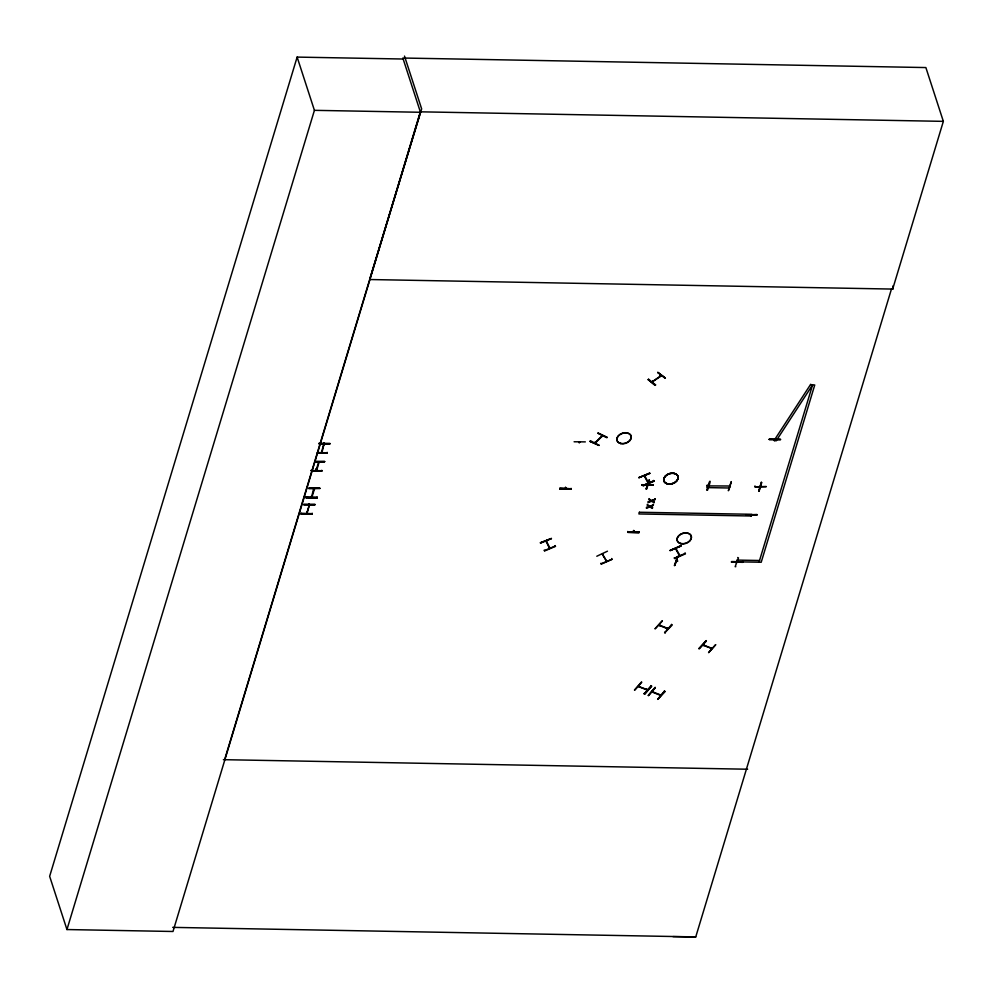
<?xml version="1.0" encoding="UTF-8"?>
<svg xmlns="http://www.w3.org/2000/svg" width="993" height="993" viewBox="0 0 993 993"><rect width="100%" height="100%" fill="white"/><g stroke="black" fill="none" stroke-linecap="round" stroke-linejoin="round"><path stroke-width="1.49" d="M306.688 512.078L307.06 513.555L309.344 504.096M313.651 489.028L314.322 489.537L314.26 487.848M322.067 452.51L321.496 452.684M323.867 444.827L324.413 444.752M566.159 487.786L565.34 488.618L565.514 487.129M566.084 487.873L565.898 488.482M579.974 442.009L579.167 442.853L579.949 441.935M633.348 531.938L633.435 530.51M634.006 531.255L633.832 530.51M737.029 561.604L737.725 560.76L737.6 561.541M751.552 515.094L750.807 515.913L751.602 515.007M761.308 485.614L760.551 486.297M774.937 440.532L774.317 440.681L774.677 439.738M775.061 439.924L774.577 440.16M590.078 441.475L590.363 440.669L599.139 445.435L590.09 441.438L599.052 445.385M672.969 936.622L695.745 936.92L891.453 289.05L892.682 289.075L892.868 285.996M653.22 381.573L653.133 380.952M660.06 375.639L660.357 375.999M655.157 385.296L648.181 379.574L655.119 385.358L655.492 384.564M648.553 379.301L648.181 379.636M605.742 560.809C608.523 563.49 600.591 552.22 602.85 554.677M676.245 549.129L675.898 548.384M309.382 505.722L309.605 504.878M316.022 470.595L318.716 461.894M311.901 497.27L314.558 488.655M301.003 513.158L301.003 513.977L312.249 514.188L312.249 513.257M317.152 497.915L305.906 497.679L317.152 497.841L317.152 497.009M312.236 514.163L300.991 513.964M311.901 470.943L321.744 471.116M571.037 489.177L559.816 488.953L571.049 489.264L571.049 488.345M638.983 531.727L638.971 532.658L627.75 532.372L627.762 531.466M638.971 532.633L627.75 532.298M647.064 486.16L647.411 485.378M742.69 562.237L731.456 562.013L742.69 562.336L742.69 561.405M742.789 561.852L731.469 562.075M754.965 486.781L766.36 486.607L754.978 486.818L754.99 485.912M774.304 440.52L774.59 439.849M644.271 476.044L645.127 476.441L644.246 475.858M699.271 648.777L706.284 640.919M634.85 690.123L641.801 682.216M638.3 686.461L647.473 690.147M658.843 625.305L660.122 625.305M647.014 689.427L646.331 689.154M654.995 628.817L662.257 620.724M655.243 687.628L648.255 695.534L655.157 687.293M668.078 628.966L666.874 627.998M660.457 694.839L659.774 694.566M702.746 645.165L712.08 648.553L703.069 644.805M710.74 647.895L711.013 648.528M649.31 479.855L646.158 488.966M403.17 59.021L297.13 57.097L49.65 876.31L66.953 929.547L172.993 931.484L420.473 112.271L402.848 58.028L925.873 67.561L943.35 121.357L892.645 289.186M66.953 929.547L314.421 110.335L297.13 57.097M225.063 758.205L369.669 279.529L892.682 289.075M303.784 504.767L315.178 504.481L303.672 504.295M305.906 497.729L305.918 496.81M308.699 488.519L320.081 488.233L308.711 488.345M321.533 452.585L323.879 443.176M306.527 513.567L309.605 504.99M311.517 497.257L313.862 487.836M321.744 471.216L321.744 470.285M314.694 461.819L324.649 461.497M327.169 452.336L327.169 453.267L317.326 452.994M329.937 443.883L318.728 443.672L330.073 443.561M652.438 507.274L652.376 508.416L649.794 506.914L646.431 508.304L646.493 507.2M646.642 507.646L649.31 506.567L647.312 505.425L647.374 504.283M654.151 501.602L654.089 502.756L651.507 501.254L648.144 502.644L648.206 501.527M648.355 501.974L651.023 500.906L649.025 499.752L649.087 498.61M650.403 506.107L653.27 505.449L653.332 504.345M652.116 500.435L654.983 499.789L655.032 498.672M730.016 486.322L729.495 488.01L707.016 487.6L707.525 485.9L730.426 486.011M759.024 562.199L812.572 384.936L814.756 384.974L761.209 562.237L736.57 561.79L737.079 560.089L759.558 560.499M731.295 481.965L728.378 490.753L731.22 481.593M759.273 486.533L760.154 486.731M761.519 482.536L758.776 491.312L761.308 482.139M761.718 482.536L759.074 491.274M574.103 441.773L585.324 441.885M559.829 489.003L559.829 488.084L571.149 488.792L559.915 488.469M642.024 485.155L653.394 484.932L641.912 484.696M646.12 489.015L649.335 480.19L646.741 489.028M633.708 532.037L634.006 531.069L633.323 532.037M633.733 531.95L633.981 531.168M649.186 484.447L649.211 483.988M677.561 556.738L674.793 565.526L677.536 556.415M676.37 561.07L677.412 561.393L677.437 560.548M676.481 561.467L677.623 561.095L676.531 561.045M708.232 485.925L706.991 485.887L708.121 485.515M706.929 490.132C709.722 478.067 712.006 478.403 707.55 490.145L706.793 489.686M757.088 514.61L745.743 514.846L757.113 514.622M769.252 439.601L780.622 439.378L769.141 439.142M735.776 566.693L735.155 566.68L738.482 557.954L737.725 557.507M750.882 515.851L751.08 515.082M760.576 486.384L761.209 485.602L760.936 486.483M601.919 436.523L602.267 435.617L594.646 443.151L595.341 441.798M601.597 436.051L602.639 435.766L594.968 443.35L595.639 441.947M323.718 443.35L324.14 443.945M315.948 469.056L316.767 469.664M311.603 496.562L311.591 495.817M324.028 444.132L324.277 443.176M316.643 470.459L319.163 461.931M311.665 496.562L311.876 497.356M737.303 560.834L737.154 560.189M675.712 549.266L676.32 549.005M679.187 555.236L680.019 555.509M324.537 461.857L314.682 461.646M303.784 504.618L315.004 504.804M319.932 488.568L308.674 488.345M648.615 483.107L647.982 481.729M642.024 485.006L653.233 485.254M769.252 439.452L780.473 439.713M745.743 514.697L756.964 515.106M546.051 541.173L549.489 548.335M546.038 541.619L546.646 541.371M549.216 547.726L549.402 546.833M549.998 548.223L546.187 540.751M662.343 621.059L655.306 628.631M659.017 625.367L659.613 625.664M667.06 628.557L667.817 628.966M671.603 624.498L664.727 632.777L672.187 625.056L671.529 624.423M634.44 689.998L641.416 682.079M638.4 686.448L647.61 689.725M644.693 694.144L651.582 686.163L644.68 694.119L644.035 693.486M652.848 691.401L652.637 692.208M664.429 691.004L665.087 691.649L657.627 699.345L664.503 691.066M657.738 699.345L664.602 691.351M706.383 641.031L698.861 648.702L706.184 640.597M703.516 645.524L703.838 644.693M710.914 648.454L710.976 647.622M715.593 644.705L708.555 652.674L715.668 644.792M321.794 451.716L321.608 451.157M579.515 441.91L579.031 442.319M652.202 381.871L661.475 375.788M648.23 482.275L648.23 483.268M598.022 433.085L607.232 437.429L598.084 433.072M652.165 381.846L661.264 375.466M657.912 372.685L665.372 378.072L657.776 372.251M708.071 485.949L706.805 485.341M661.003 375.54L661.015 374.684M652.811 381.386L652.885 380.753M321.893 452.684L324.252 443.275M661.177 375.528L660.755 374.758M659.104 624.982L668.165 628.569M606.847 437.714L598.183 433.358M596.793 556.254L607.468 551.189M600.902 563.279L601.274 564.136L612.036 559.344L611.663 558.513M680.788 545.666L670.027 550.445L681.024 546.088M670.176 550.705L680.95 545.927M649.633 473.028L638.797 477.683L649.856 473.462M649.794 473.301L638.859 477.645M642.856 485.056L643.228 485.912L654.052 481.257L653.692 480.426M540.341 542.662L551.45 538.566L540.552 543.084M540.477 542.923L551.376 538.405M544.214 550.11L544.574 550.966L555.435 546.361M649.236 499.057L651.768 500.534L655.181 499.119M647.523 504.717L650.055 506.194L653.468 504.792M652.091 691.587L661.214 695.261M660.829 695.51L651.917 691.935M657.974 372.561L664.789 377.985M736.21 562.51L735.441 562.497M943.35 121.357L420.324 111.824L370.104 278.065L421.653 108.882L404.499 56.08M314.421 110.335L420.473 112.271M318.865 443.362L330.098 443.573M317.425 452.56L327.318 452.783M314.818 461.323L324.674 461.522M310.648 470.533L321.893 470.732M314.52 488.742L313.701 488.022M223.388 759.67L747.642 769.227M172.72 927.375L695.745 936.92M648.826 480.289L649.459 480.302M707.202 485.589L708.22 485.614M648.268 484.522L649.174 484.497M677.673 556.85L674.346 565.576L674.83 565.141M731.556 561.541L742.838 561.852M679.535 555.795L675.501 548.632M648.144 483.181L644.283 475.932M658.955 625.292L667.979 628.929M651.631 686.213L650.986 685.592M655.355 687.727L648.404 695.634M652.264 500.882L654.3 502.048M650.552 506.554L652.587 507.721M648.59 379.202L655.641 385.011M644.767 475.833L648.566 483.02M549.526 548.297L549.017 546.994M665.236 632.963L664.578 632.33M685.046 552.964L685.431 553.821L674.657 558.587L674.284 557.731M675.873 548.471L679.957 555.633M611.998 559.282L601.075 563.776M602.478 554.02L606.562 561.182M555.112 545.591L555.472 546.435M685.207 553.411L674.446 558.165M555.273 546.038L544.4 550.606M660.109 375.217L660.482 376.397M318.629 462.316L318.244 462.316M316.097 468.969L316.345 469.751M308.96 504.084L309.096 505.052L308.786 504.27M301.102 513.505L312.348 513.704L301.102 513.505M306.005 497.257L317.301 497.456L306.005 497.257M627.849 531.913L639.12 532.161L627.849 531.913M639.393 512.251L638.884 513.952L751.341 516L751.85 514.3L639.393 512.251M810.598 384.452L774.217 440.321L776.191 440.805L812.572 384.936L810.598 384.452M651.147 685.94L644.172 693.933L651.185 685.989M653.828 480.811L643.017 485.49L653.853 480.86M667.557 484.025A7.398 5.213 -18 0 0 678.169 477.496A7.398 5.213 -18 0 0 667.159 474.84A7.398 5.213 -18 0 0 667.557 484.025M667.482 483.814A7.398 5.213 -18 0 0 678.107 477.285A7.398 5.213 -18 0 0 667.097 474.629A7.398 5.213 -18 0 0 667.482 483.814A7.398 5.213 -18 0 0 678.107 477.298A7.398 5.213 -18 0 0 667.097 474.642A7.398 5.213 -18 0 0 667.495 483.827M620.675 443.586A7.398 5.213 -18 0 0 631.3 437.057A7.398 5.213 -18 0 0 620.29 434.4A7.398 5.213 -18 0 0 620.675 443.586M620.613 443.374A7.398 5.213 -18 0 0 631.238 436.846A7.398 5.213 -18 0 0 620.215 434.189A7.398 5.213 -18 0 0 620.613 443.374M680.863 543.692A7.398 5.213 -18 0 0 691.488 537.163A7.398 5.213 -18 0 0 680.478 534.507A7.398 5.213 -18 0 0 680.863 543.692M680.801 543.481A7.398 5.213 -18 0 0 691.413 536.965A7.398 5.213 -18 0 0 680.404 534.296A7.398 5.213 -18 0 0 680.801 543.481"/></g></svg>
